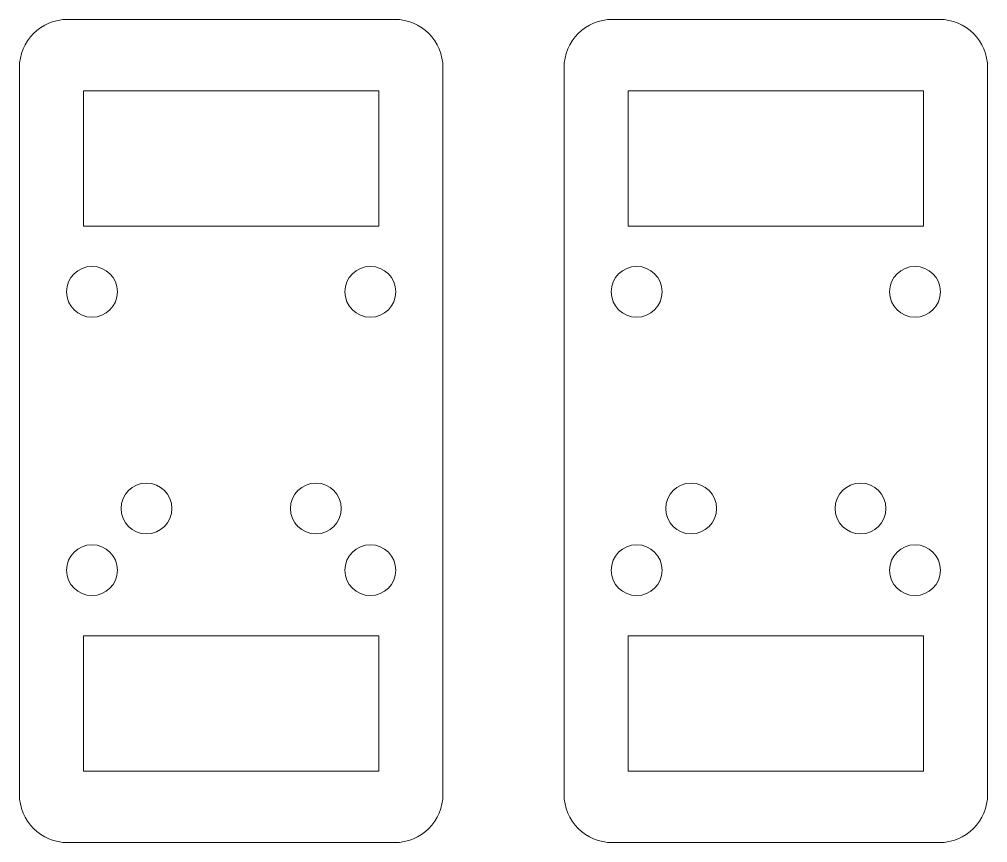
# Model space of a CAD drawing. Header units: inches. Extents: x 0 to 80, y -68 to 0.
import ezdxf

# ---------------------------------------------------------------- set-up
doc = ezdxf.new("R2010")
doc.units = ezdxf.units.IN
doc.header["$MEASUREMENT"] = 0
doc.layers.add('Ebene 2', color=7, linetype='Continuous')

# ---------------------------------------------------------------- blocks, each defined once
blk = doc.blocks.new('block 2')
at = {"layer": 'Ebene 2', "color": 7, "lineweight": 9}
for points in [[(29.7, -17.09), (5.3, -17.09), (5.3, -5.91), (29.7, -5.91), (29.7, -17.09)], [(29.7, -62.09), (5.3, -62.09), (5.3, -50.91), (29.7, -50.91), (29.7, -62.09)]]:
    blk.add_lwpolyline(points, dxfattribs=at)
for points, knots in [([(31, -68), (31, -68), (4, -68), (4, -68), (1.791, -68), (0, -66.209), (0, -64), (0, -64), (0, -4), (0, -4), (0, -1.791), (1.791, 0), (4, 0), (4, 0), (31, 0), (31, 0), (33.209, 0), (35, -1.791), (35, -4), (35, -4), (35, -64), (35, -64), (35, -66.209), (33.209, -68), (31, -68)], [0, 0, 0, 0, 1, 1, 1, 2, 2, 2, 3, 3, 3, 4, 4, 4, 5, 5, 5, 6, 6, 6, 7, 7, 7, 8, 8, 8, 8]), ([(8.1, -22.5), (8.1, -23.66), (7.16, -24.6), (6, -24.6), (4.84, -24.6), (3.9, -23.66), (3.9, -22.5), (3.9, -21.34), (4.84, -20.4), (6, -20.4), (7.16, -20.4), (8.1, -21.34), (8.1, -22.5)], [0, 0, 0, 0, 1, 1, 1, 2, 2, 2, 3, 3, 3, 4, 4, 4, 4]), ([(31.1, -22.5), (31.1, -23.66), (30.16, -24.6), (29, -24.6), (27.84, -24.6), (26.9, -23.66), (26.9, -22.5), (26.9, -21.34), (27.84, -20.4), (29, -20.4), (30.16, -20.4), (31.1, -21.34), (31.1, -22.5)], [0, 0, 0, 0, 1, 1, 1, 2, 2, 2, 3, 3, 3, 4, 4, 4, 4]), ([(12.6, -40.4), (12.6, -41.56), (11.66, -42.5), (10.5, -42.5), (9.34, -42.5), (8.4, -41.56), (8.4, -40.4), (8.4, -39.24), (9.34, -38.3), (10.5, -38.3), (11.66, -38.3), (12.6, -39.24), (12.6, -40.4)], [0, 0, 0, 0, 1, 1, 1, 2, 2, 2, 3, 3, 3, 4, 4, 4, 4]), ([(26.6, -40.4), (26.6, -41.56), (25.66, -42.5), (24.5, -42.5), (23.34, -42.5), (22.4, -41.56), (22.4, -40.4), (22.4, -39.24), (23.34, -38.3), (24.5, -38.3), (25.66, -38.3), (26.6, -39.24), (26.6, -40.4)], [0, 0, 0, 0, 1, 1, 1, 2, 2, 2, 3, 3, 3, 4, 4, 4, 4]), ([(8.1, -45.5), (8.1, -46.66), (7.16, -47.6), (6, -47.6), (4.84, -47.6), (3.9, -46.66), (3.9, -45.5), (3.9, -44.34), (4.84, -43.4), (6, -43.4), (7.16, -43.4), (8.1, -44.34), (8.1, -45.5)], [0, 0, 0, 0, 1, 1, 1, 2, 2, 2, 3, 3, 3, 4, 4, 4, 4]), ([(31.1, -45.5), (31.1, -46.66), (30.16, -47.6), (29, -47.6), (27.84, -47.6), (26.9, -46.66), (26.9, -45.5), (26.9, -44.34), (27.84, -43.4), (29, -43.4), (30.16, -43.4), (31.1, -44.34), (31.1, -45.5)], [0, 0, 0, 0, 1, 1, 1, 2, 2, 2, 3, 3, 3, 4, 4, 4, 4])]:
    blk.add_open_spline(points, degree=3, knots=knots, dxfattribs=at)
blk = doc.blocks.new('block 3')
at = {"layer": 'Ebene 2', "color": 7, "lineweight": 9}
for points in [[(74.7, -17.09), (50.3, -17.09), (50.3, -5.91), (74.7, -5.91), (74.7, -17.09)], [(74.7, -62.09), (50.3, -62.09), (50.3, -50.91), (74.7, -50.91), (74.7, -62.09)]]:
    blk.add_lwpolyline(points, dxfattribs=at)
for points, knots in [([(76, -68), (76, -68), (49, -68), (49, -68), (46.791, -68), (45, -66.209), (45, -64), (45, -64), (45, -4), (45, -4), (45, -1.791), (46.791, 0), (49, 0), (49, 0), (76, 0), (76, 0), (78.209, 0), (80, -1.791), (80, -4), (80, -4), (80, -64), (80, -64), (80, -66.209), (78.209, -68), (76, -68)], [0, 0, 0, 0, 1, 1, 1, 2, 2, 2, 3, 3, 3, 4, 4, 4, 5, 5, 5, 6, 6, 6, 7, 7, 7, 8, 8, 8, 8]), ([(53.1, -22.5), (53.1, -23.66), (52.16, -24.6), (51, -24.6), (49.84, -24.6), (48.9, -23.66), (48.9, -22.5), (48.9, -21.34), (49.84, -20.4), (51, -20.4), (52.16, -20.4), (53.1, -21.34), (53.1, -22.5)], [0, 0, 0, 0, 1, 1, 1, 2, 2, 2, 3, 3, 3, 4, 4, 4, 4]), ([(76.1, -22.5), (76.1, -23.66), (75.16, -24.6), (74, -24.6), (72.84, -24.6), (71.9, -23.66), (71.9, -22.5), (71.9, -21.34), (72.84, -20.4), (74, -20.4), (75.16, -20.4), (76.1, -21.34), (76.1, -22.5)], [0, 0, 0, 0, 1, 1, 1, 2, 2, 2, 3, 3, 3, 4, 4, 4, 4]), ([(57.6, -40.4), (57.6, -41.56), (56.66, -42.5), (55.5, -42.5), (54.34, -42.5), (53.4, -41.56), (53.4, -40.4), (53.4, -39.24), (54.34, -38.3), (55.5, -38.3), (56.66, -38.3), (57.6, -39.24), (57.6, -40.4)], [0, 0, 0, 0, 1, 1, 1, 2, 2, 2, 3, 3, 3, 4, 4, 4, 4]), ([(71.6, -40.4), (71.6, -41.56), (70.66, -42.5), (69.5, -42.5), (68.34, -42.5), (67.4, -41.56), (67.4, -40.4), (67.4, -39.24), (68.34, -38.3), (69.5, -38.3), (70.66, -38.3), (71.6, -39.24), (71.6, -40.4)], [0, 0, 0, 0, 1, 1, 1, 2, 2, 2, 3, 3, 3, 4, 4, 4, 4]), ([(53.1, -45.5), (53.1, -46.66), (52.16, -47.6), (51, -47.6), (49.84, -47.6), (48.9, -46.66), (48.9, -45.5), (48.9, -44.34), (49.84, -43.4), (51, -43.4), (52.16, -43.4), (53.1, -44.34), (53.1, -45.5)], [0, 0, 0, 0, 1, 1, 1, 2, 2, 2, 3, 3, 3, 4, 4, 4, 4]), ([(76.1, -45.5), (76.1, -46.66), (75.16, -47.6), (74, -47.6), (72.84, -47.6), (71.9, -46.66), (71.9, -45.5), (71.9, -44.34), (72.84, -43.4), (74, -43.4), (75.16, -43.4), (76.1, -44.34), (76.1, -45.5)], [0, 0, 0, 0, 1, 1, 1, 2, 2, 2, 3, 3, 3, 4, 4, 4, 4])]:
    blk.add_open_spline(points, degree=3, knots=knots, dxfattribs=at)

msp = doc.modelspace()

# ---------------------------------------------------------------- block references
at = {"layer": 'Ebene 2'}
for name in ['block 2', 'block 3']:
    msp.add_blockref(name, (0, 0), dxfattribs=at)

doc.saveas('drawing.dxf')
